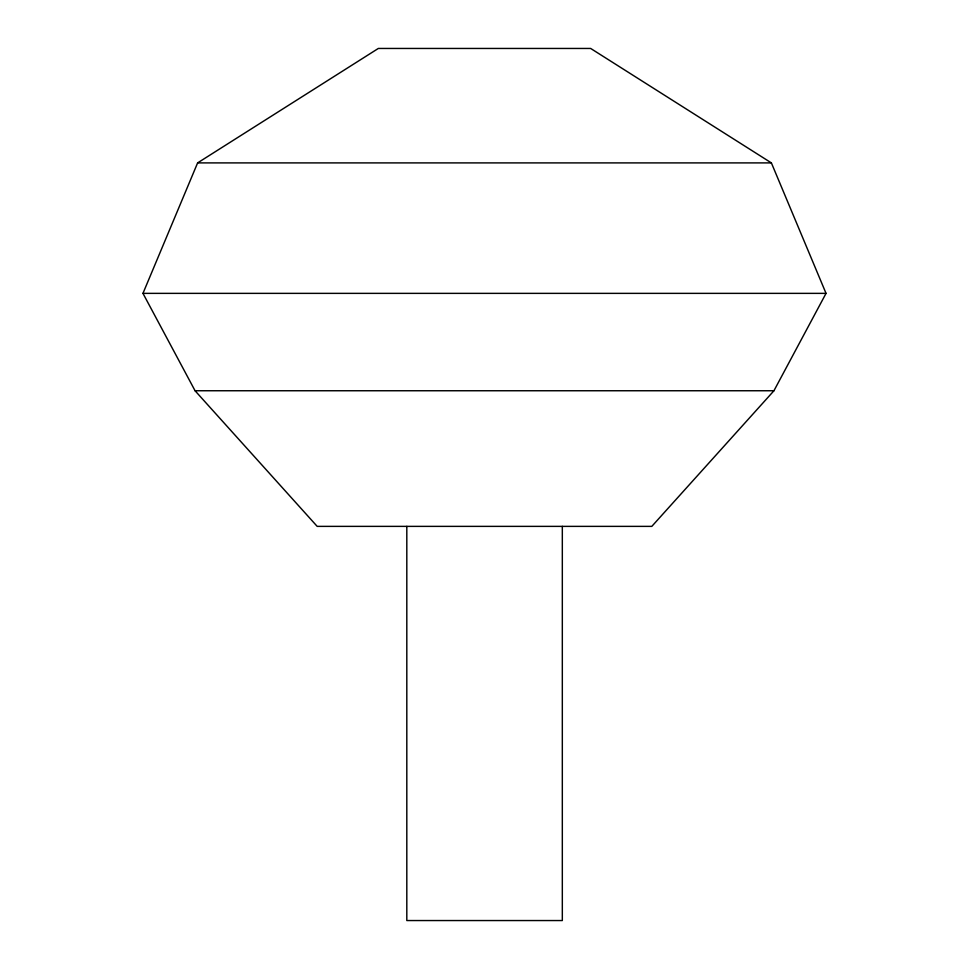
<?xml version="1.0" encoding="UTF-8"?>
<svg xmlns="http://www.w3.org/2000/svg" width="969" height="969" viewBox="0 0 969 969"><rect width="100%" height="100%" fill="white"/><g stroke="black" fill="none" stroke-linecap="round" stroke-linejoin="round"><path stroke-width="1.45" d="M142.964 293.365L197.615 162.901L378.346 48.45L590.654 48.45L771.385 162.901L826.036 293.365L773.94 390.749L651.81 526.373L317.19 526.373L195.06 390.749L142.964 293.365L826.036 293.365M197.615 162.901L771.385 162.901M195.06 390.749L773.94 390.749M562.323 526.373L562.323 920.55L406.81 920.55L406.81 526.373"/></g></svg>
